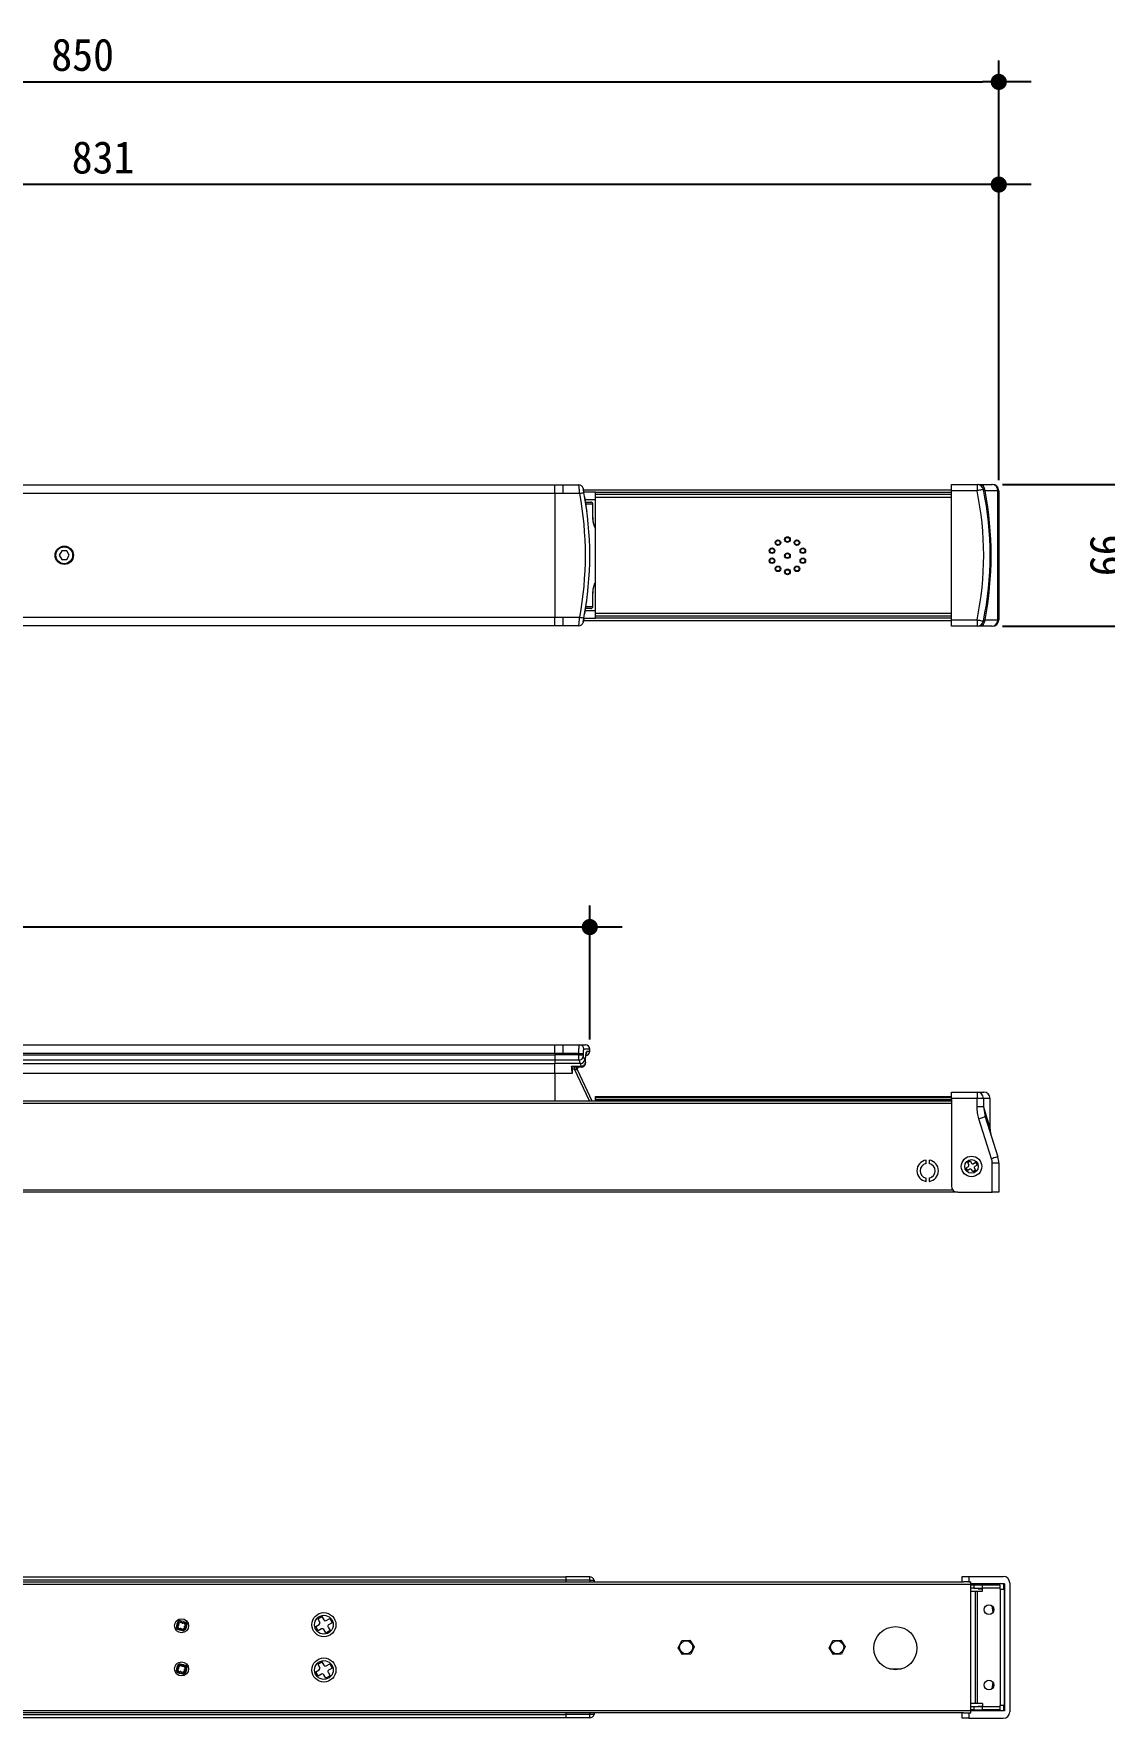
# Model space of a CAD drawing. Header units: millimetres. Extents: x 93288 to 97088, y 35747 to 38508.
# Drawn here: x 95810 to 96306, y 36509 to 37290 of the extents above; entities that cross this region are included whole.
import ezdxf

# ---------------------------------------------------------------- set-up
doc = ezdxf.new("R2010")
doc.units = ezdxf.units.MM
doc.layers.add('A-DIMS', color=7, linetype='Continuous')
doc.layers.add('A-ELEV-LIN3', color=8, linetype='Continuous', lineweight=18)
doc.styles.add('HY울릉도L', font='')
doc.styles.add('돋움체', font='')
doc.styles.get('HY울릉도L').set_extended_font_data('HYwulM')
doc.styles.get('돋움체').set_extended_font_data('DotumChe')
doc.dimstyles.new('CDIM', dxfattribs={"dimtxt": 3, "dimasz": 1.5, "dimexe": 2, "dimexo": 1, "dimgap": 1, "dimtad": 1, "dimdec": 0, "dimrnd": 0.5, "dimzin": 0, "dimdsep": 32, "dimlunit": 6, "dimtxsty": 'HY울릉도L', "dimblk1": '_CIDOT', "dimblk2": '_CIDOT', "dimsah": 1, "dimcen": 5.5, "dimclrd": 2, "dimclre": 2, "dimclrt": 7, "dimadec": 0, "dimazin": 0, "dimtfac": 1, "dimtdec": 0, "dimtix": 1, "dimtmove": 2, "dimatfit": 1, "dimldrblk": '_CIDOT', "dimfxl": 1, "dimtolj": 1, "dimtzin": 0, "dimlwd": -1, "dimarcsym": 0})

# ---------------------------------------------------------------- blocks, each defined once
blk = doc.blocks.new('_CIDOT')
at = {"color": 0, "linetype": 'ByBlock'}
blk.add_line((2, 0), (-1, 0), dxfattribs=at)
at = {"color": 0, "linetype": 'ByBlock', "const_width": 0.5}
blk.add_lwpolyline([(-0.25, 0, 1), (0.25, 0, 1)], format="xyb", close=True, dxfattribs=at)
blk = doc.blocks.new('*D61')
at = {"layer": 'A-DIMS', "lineweight": -2, "transparency": 16777216}
for p, q in [((95426.35, 37080.97), (95426.35, 37230.17)), ((96256.99, 37083.17), (96256.99, 37230.17))]:
    blk.add_line(p, q, dxfattribs=at)
at = {"layer": 'A-DIMS', "transparency": 16777216}
blk.add_line((96249.49, 37220.17), (95433.85, 37220.17), dxfattribs=at)
at = {"layer": 'A-DIMS', "transparency": 16777216, "xscale": 7.5, "yscale": 7.5, "zscale": 7.5, "rotation": 180}
blk.add_blockref('_CIDOT', (95426.35, 37220.17), dxfattribs=at)
at = {"layer": 'A-DIMS', "transparency": 16777216, "xscale": 7.5, "yscale": 7.5, "zscale": 7.5}
blk.add_blockref('_CIDOT', (96256.99, 37220.17), dxfattribs=at)
at = {"layer": 'A-DIMS', "color": 3, "transparency": 16777216, "insert": (95841.67, 37232.68), "char_height": 15, "attachment_point": 5, "style": '돋움체'}
blk.add_mtext('\\A1;831', dxfattribs=at)
blk = doc.blocks.new('*D66')
at = {"layer": 'A-DIMS', "lineweight": -2, "transparency": 16777216}
for p, q in [((96258.66, 37081.17), (96329.21, 37081.17)), ((96258.66, 37015.37), (96329.21, 37015.37))]:
    blk.add_line(p, q, dxfattribs=at)
at = {"layer": 'A-DIMS', "transparency": 16777216}
blk.add_line((96319.21, 37073.67), (96319.21, 37022.87), dxfattribs=at)
at = {"layer": 'A-DIMS', "transparency": 16777216, "xscale": 7.5, "yscale": 7.5, "zscale": 7.5}
for p, rotation in [((96319.21, 37081.17), 90), ((96319.21, 37015.37), 270)]:
    blk.add_blockref('_CIDOT', p, dxfattribs=dict(at, rotation=rotation))
at = {"layer": 'A-DIMS', "color": 3, "transparency": 16777216, "insert": (96306.7, 37048.27), "char_height": 15, "attachment_point": 5, "rotation": 90, "style": '돋움체'}
blk.add_mtext('\\A1;66', dxfattribs=at)
blk = doc.blocks.new('*D68')
at = {"layer": 'A-DIMS', "lineweight": -2, "transparency": 16777216}
for p, q in [((95513.06, 36823.55), (95513.06, 36885.89)), ((96067.34, 36823.8), (96067.34, 36885.89))]:
    blk.add_line(p, q, dxfattribs=at)
at = {"layer": 'A-DIMS', "transparency": 16777216}
blk.add_line((96059.84, 36875.89), (95520.56, 36875.89), dxfattribs=at)
at = {"layer": 'A-DIMS', "transparency": 16777216, "xscale": 7.5, "yscale": 7.5, "zscale": 7.5, "rotation": 180}
blk.add_blockref('_CIDOT', (95513.06, 36875.89), dxfattribs=at)
at = {"layer": 'A-DIMS', "transparency": 16777216, "xscale": 7.5, "yscale": 7.5, "zscale": 7.5}
blk.add_blockref('_CIDOT', (96067.34, 36875.89), dxfattribs=at)
at = {"layer": 'A-DIMS', "color": 3, "transparency": 16777216, "insert": (95790.2, 36888.4), "char_height": 15, "attachment_point": 5, "style": '돋움체'}
blk.add_mtext('\\A1;555', dxfattribs=at)
blk = doc.blocks.new('*D69')
at = {"layer": 'A-DIMS', "lineweight": -2, "transparency": 16777216}
for p, q in [((95407.42, 37064.87), (95407.42, 37277.77)), ((96256.99, 37083.17), (96256.99, 37277.77))]:
    blk.add_line(p, q, dxfattribs=at)
at = {"layer": 'A-DIMS', "transparency": 16777216}
blk.add_line((95414.92, 37267.77), (96249.49, 37267.77), dxfattribs=at)
at = {"layer": 'A-DIMS', "transparency": 16777216, "xscale": 7.5, "yscale": 7.5, "zscale": 7.5, "rotation": 180}
blk.add_blockref('_CIDOT', (95407.42, 37267.77), dxfattribs=at)
at = {"layer": 'A-DIMS', "transparency": 16777216, "xscale": 7.5, "yscale": 7.5, "zscale": 7.5}
blk.add_blockref('_CIDOT', (96256.99, 37267.77), dxfattribs=at)
at = {"layer": 'A-DIMS', "color": 3, "transparency": 16777216, "insert": (95832.2, 37280.28), "char_height": 15, "attachment_point": 5, "style": '돋움체'}
blk.add_mtext('\\A1;850', dxfattribs=at)

msp = doc.modelspace()

# ---------------------------------------------------------------- linework, layer by layer
at = {"color": 7, "linetype": 'Continuous', "lineweight": 15}
for p, q in [((95531.16, 37080.97), (96051.18, 37080.97)), ((96051.18, 37080.97), (96054.88, 37080.97)), ((96051.18, 37076.97), (96051.18, 37080.97)), ((96054.88, 37080.97), (96054.88, 37076.97)), ((96054.88, 37080.97), (96062.28, 37080.97)), ((96234.99, 37081.17), (96246.91, 37081.17)), ((96234.99, 37078.17), (96234.99, 37081.17)), ((96246.91, 37081.17), (96246.91, 37078.17)), ((96247.78, 37081.17), (96253.66, 37081.17)), ((96253.66, 37081.17), (96253.99, 37081.17)), ((96051.18, 37076.97), (95531.16, 37076.97)), ((96051.18, 37076.97), (96051.18, 37019.57)), ((96054.88, 37076.97), (96051.18, 37076.97)), ((96062.67, 37076.97), (96054.88, 37076.97)), ((96064.38, 37078.67), (96234.99, 37078.67)), ((96069.98, 37073.97), (96065.23, 37073.97)), ((96065.39, 37072.97), (96067.8, 37072.97)), ((96069.98, 37077.47), (96234.99, 37077.47)), ((96069.98, 37076.55), (96069.98, 37077.47)), ((96069.98, 37075.14), (96069.98, 37076.55)), ((96069.98, 37021.39), (96069.98, 37075.14)), ((96234.99, 37018.37), (96234.99, 37078.17)), ((96246.91, 37078.17), (96234.99, 37078.17)), ((96250.64, 37078.17), (96249.85, 37078.78)), ((96256.52, 37078.17), (96250.64, 37078.17)), ((96256.52, 37018.37), (96256.52, 37078.17)), ((96256.99, 37078.17), (96256.52, 37078.17)), ((96256.99, 37078.17), (96256.99, 37018.37)), ((96068.71, 37065.77), (96068.71, 37071.97)), ((96068.8, 37065.77), (96068.8, 37071.97)), ((96068.71, 37024.57), (96068.71, 37030.77)), ((96068.8, 37024.57), (96068.8, 37030.77)), ((95531.16, 37019.57), (96051.18, 37019.57)), ((96051.18, 37019.57), (96054.88, 37019.57)), ((96051.18, 37015.57), (96051.18, 37019.57)), ((96054.88, 37019.57), (96062.67, 37019.57)), ((96054.88, 37019.57), (96054.88, 37015.57)), ((96234.99, 37017.87), (96064.38, 37017.87)), ((96064.99, 37021.13), (96065.33, 37023.15)), ((96069.98, 37022.57), (96065.23, 37022.57)), ((96067.8, 37023.57), (96065.39, 37023.57)), ((96069.98, 37019.98), (96069.98, 37021.39)), ((96069.98, 37019.07), (96069.98, 37019.98)), ((96234.99, 37019.07), (96069.98, 37019.07)), ((96234.99, 37018.37), (96246.91, 37018.37)), ((96234.99, 37015.37), (96234.99, 37018.37)), ((96246.91, 37018.37), (96246.91, 37015.37)), ((96249.85, 37017.76), (96250.64, 37018.37)), ((96250.64, 37018.37), (96256.52, 37018.37)), ((96256.52, 37018.37), (96256.99, 37018.37)), ((96051.18, 37015.57), (95531.16, 37015.57)), ((96054.88, 37015.57), (96051.18, 37015.57)), ((96062.28, 37015.57), (96054.88, 37015.57)), ((96246.91, 37015.37), (96234.99, 37015.37)), ((96253.66, 37015.37), (96247.78, 37015.37)), ((96253.99, 37015.37), (96253.66, 37015.37)), ((95531.16, 36821.3), (96051.18, 36821.3)), ((96051.18, 36817.3), (95531.16, 36817.3)), ((95531.16, 36816.57), (96051.18, 36816.57)), ((96051.18, 36817.3), (96051.18, 36821.3)), ((96051.18, 36821.3), (96054.88, 36821.3)), ((96051.18, 36817.3), (96051.18, 36816.6)), ((96054.88, 36817.3), (96051.18, 36817.3)), ((96051.18, 36817.3), (96051.18, 36816.57)), ((96062.28, 36816.6), (96051.18, 36816.6)), ((96051.18, 36816.57), (96051.18, 36814.1)), ((96054.88, 36821.3), (96054.88, 36817.3)), ((96054.88, 36821.3), (96062.67, 36821.3)), ((96062.28, 36817.3), (96054.88, 36817.3)), ((96062.28, 36817.3), (96064.24, 36817.3)), ((96062.28, 36816.6), (96062.28, 36817.3)), ((96062.28, 36816.6), (96064.24, 36816.6)), ((96062.67, 36821.3), (96065.34, 36821.3)), ((96064.24, 36817.3), (96064.24, 36816.6)), ((96064.99, 36814.37), (96065.33, 36813)), ((96067.34, 36818.3), (96067.34, 36819.3)), ((96051.18, 36814.1), (95531.16, 36814.1)), ((95531.16, 36812.61), (96051.18, 36812.61)), ((96051.18, 36808.03), (95531.16, 36808.03)), ((96062.36, 36814.15), (96051.18, 36814.15)), ((96051.18, 36814.1), (96051.18, 36813.3)), ((96051.18, 36813.3), (96051.18, 36812.55)), ((96063.02, 36812.55), (96051.18, 36812.55)), ((96051.18, 36808), (96051.18, 36812.55)), ((96059.13, 36808), (96051.18, 36808)), ((96051.18, 36808), (96051.18, 36795.3)), ((96058.91, 36811.34), (96063.28, 36811.34)), ((96059, 36811.03), (96060.31, 36811.03)), ((96059.13, 36810.06), (96059.13, 36808)), ((96060.31, 36810.06), (96059.13, 36810.06)), ((96060.31, 36811.03), (96060.31, 36810.06)), ((96061.64, 36809.58), (96068.3, 36795.3)), ((96063.28, 36811), (96061.77, 36811)), ((96063.28, 36811.34), (96063.4, 36811.34)), ((96063.28, 36811), (96063.28, 36811.34)), ((96063.28, 36811), (96063.52, 36811.02)), ((96063.52, 36811), (96063.28, 36811)), ((96065.33, 36813), (96065.34, 36813)), ((96065.34, 36813), (96065.34, 36813.3)), ((96065.34, 36813.3), (96065.37, 36813.3)), ((96065.37, 36812.85), (96065.37, 36813.3)), ((96234.99, 36796.4), (96234.99, 36799.4)), ((96234.99, 36799.4), (96246.91, 36799.4)), ((96246.91, 36799.4), (96246.91, 36796.4)), ((96246.91, 36799.4), (96249.99, 36799.4)), ((95528.96, 36795.3), (96234.99, 36795.3)), ((96069.98, 36797.3), (96234.99, 36797.3)), ((96069.98, 36796.72), (96069.98, 36797.3)), ((96069.98, 36795.8), (96069.98, 36796.72)), ((96069.98, 36795.3), (96069.98, 36795.8)), ((96234.99, 36795.8), (96069.98, 36795.8)), ((96069.98, 36795.3), (96234.99, 36795.3)), ((96246.91, 36796.4), (96234.99, 36796.4)), ((96234.99, 36796.4), (96234.99, 36755.9)), ((96246.91, 36792.59), (96246.91, 36796.4)), ((96249.85, 36796.4), (96246.91, 36796.4)), ((96249.85, 36792.59), (96246.91, 36792.59)), ((96249.85, 36796.4), (96249.85, 36792.59)), ((96249.85, 36792.59), (96250.64, 36787.91)), ((96252.99, 36782.05), (96252.99, 36796.4)), ((96253.66, 36768.47), (96247.78, 36787)), ((96250.64, 36787.91), (96256.52, 36769.38)), ((96253.99, 36752.9), (96253.99, 36766.35)), ((96256.99, 36766.35), (96253.99, 36766.35)), ((96256.99, 36766.35), (96256.99, 36752.9)), ((96237.99, 36752.9), (95531.81, 36752.9)), ((96237.99, 36752.9), (96253.99, 36752.9)), ((96256.99, 36752.9), (96253.99, 36752.9)), ((95504.05, 36572.31), (96240.67, 36572.31)), ((95536.24, 36574.61), (96056.25, 36574.61)), ((96067.36, 36574.61), (96056.25, 36574.61)), ((96056.25, 36574.61), (96056.25, 36572.99)), ((96067.44, 36573.03), (96056.25, 36573.03)), ((96056.25, 36572.99), (96056.25, 36572.31)), ((96240.07, 36572.31), (96240.07, 36574.81)), ((96240.07, 36574.81), (96243.07, 36574.81)), ((96243.07, 36572.31), (96240.67, 36572.31)), ((96243.07, 36574.81), (96243.07, 36572.31)), ((96243.07, 36574.81), (96259.07, 36574.81)), ((96243.07, 36572.31), (96244.07, 36572.31)), ((96244.07, 36571.31), (96244.07, 36572.31)), ((96244.07, 36571.11), (95504.05, 36571.11)), ((96259.57, 36571.31), (96244.07, 36571.31)), ((96244.07, 36571.31), (96244.07, 36571.11)), ((96244.07, 36512.7), (96244.07, 36571.11)), ((96244.07, 36570.91), (96245.43, 36570.91)), ((96245.43, 36569.31), (96244.07, 36569.31)), ((96244.07, 36567.91), (96246.24, 36567.91)), ((96245.43, 36570.91), (96245.43, 36569.31)), ((96245.43, 36570.91), (96249.43, 36570.91)), ((96245.43, 36569.31), (96249.43, 36569.31)), ((96246.24, 36515.9), (96246.24, 36567.91)), ((96246.24, 36567.91), (96246.93, 36567.91)), ((96246.93, 36567.91), (96246.93, 36515.9)), ((96246.93, 36567.91), (96249.43, 36567.91)), ((96247.43, 36571.31), (96247.43, 36570.91)), ((96247.43, 36569.31), (96247.43, 36569.11)), ((96247.43, 36569.11), (96248.43, 36569.11)), ((96248.43, 36569.11), (96249.43, 36569.11)), ((96249.43, 36570.91), (96257.43, 36570.91)), ((96249.43, 36569.31), (96249.43, 36570.91)), ((96249.43, 36567.91), (96249.43, 36569.31)), ((96257.43, 36569.31), (96249.43, 36569.31)), ((96255.3, 36570.91), (96255.3, 36571.31)), ((96257.43, 36570.91), (96257.43, 36569.31)), ((96257.43, 36569.31), (96257.43, 36568.91)), ((96257.43, 36568.91), (96257.83, 36568.91)), ((96257.83, 36514.9), (96257.83, 36568.91)), ((96257.83, 36568.91), (96259.43, 36568.91)), ((96259.43, 36568.91), (96259.43, 36514.9)), ((96259.57, 36571.31), (96259.57, 36512.5)), ((96262.07, 36571.81), (96262.07, 36512)), ((96259.57, 36559.41), (96259.43, 36559.4)), ((96259.43, 36554.41), (96259.57, 36554.41)), ((96259.57, 36529.4), (96259.43, 36529.4)), ((96259.43, 36524.41), (96259.57, 36524.4)), ((95504.05, 36512.7), (96244.07, 36512.7)), ((96240.67, 36511.5), (95504.05, 36511.5)), ((96056.25, 36511.5), (96056.25, 36510.82)), ((96056.25, 36510.82), (96056.25, 36509.2)), ((96067.44, 36510.78), (96056.25, 36510.78)), ((96240.07, 36509), (96240.07, 36511.5)), ((96240.67, 36511.5), (96243.07, 36511.5)), ((96243.07, 36511.5), (96243.07, 36509)), ((96243.07, 36511.5), (96244.07, 36511.5)), ((96246.24, 36515.9), (96244.07, 36515.9)), ((96244.07, 36514.5), (96245.43, 36514.5)), ((96245.43, 36512.9), (96244.07, 36512.9)), ((96244.07, 36512.7), (96244.07, 36512.5)), ((96244.07, 36511.5), (96244.07, 36512.5)), ((96259.57, 36512.5), (96244.07, 36512.5)), ((96245.43, 36514.5), (96245.43, 36512.9)), ((96245.43, 36514.5), (96249.43, 36514.5)), ((96245.43, 36512.9), (96249.43, 36512.9)), ((96246.93, 36515.9), (96246.24, 36515.9)), ((96249.43, 36515.9), (96246.93, 36515.9)), ((96247.43, 36514.7), (96247.43, 36514.5)), ((96247.43, 36514.7), (96248.43, 36514.7)), ((96247.43, 36512.9), (96247.43, 36512.5)), ((96248.43, 36514.7), (96249.43, 36514.7)), ((96249.43, 36515.9), (96249.43, 36514.5)), ((96249.43, 36514.5), (96257.43, 36514.5)), ((96249.43, 36512.9), (96249.43, 36514.5)), ((96257.43, 36512.9), (96249.43, 36512.9)), ((96255.3, 36512.9), (96255.3, 36512.5)), ((96257.43, 36514.9), (96257.43, 36514.5)), ((96257.43, 36514.9), (96257.83, 36514.9)), ((96257.43, 36514.5), (96257.43, 36512.9)), ((96259.43, 36514.9), (96257.83, 36514.9)), ((96056.25, 36509.2), (95536.24, 36509.2)), ((96067.36, 36509.2), (96056.25, 36509.2)), ((96243.07, 36509), (96240.07, 36509)), ((96243.07, 36509), (96259.07, 36509))]:
    msp.add_line(p, q, dxfattribs=at)
at = {"color": 8, "linetype": 'Continuous', "lineweight": 15}
for p, q in [((96069.98, 37077.47), (96064.61, 37077.47)), ((96069.98, 37076.55), (96234.99, 37076.55)), ((96234.99, 37075.14), (96069.98, 37075.14)), ((96068.71, 37071.97), (96065.55, 37071.97)), ((96068.8, 37071.97), (96068.71, 37071.97)), ((96068.8, 37065.77), (96068.71, 37065.77)), ((96068.8, 37030.77), (96068.71, 37030.77)), ((96064.61, 37019.07), (96069.98, 37019.07)), ((96065.55, 37024.57), (96068.71, 37024.57)), ((96068.71, 37024.57), (96068.8, 37024.57)), ((96069.98, 37021.39), (96234.99, 37021.39)), ((96234.99, 37019.98), (96069.98, 37019.98)), ((96067.34, 36819.3), (96064.64, 36819.3)), ((96066.07, 36818.3), (96067.34, 36818.3)), ((96067.2, 36795.3), (96060.31, 36810.06)), ((96234.99, 36794.1), (95529.88, 36794.1)), ((96234.99, 36796.72), (96069.98, 36796.72)), ((96252.99, 36796.4), (96249.85, 36796.4)), ((95531.81, 36754.1), (96235.59, 36754.1)), ((96056.25, 36572.99), (95536.65, 36572.99)), ((96248.43, 36570.91), (96248.43, 36571.31)), ((96248.43, 36569.11), (96248.43, 36569.31)), ((96259.21, 36571.31), (96259.21, 36568.91)), ((95536.65, 36510.82), (96056.25, 36510.82)), ((96248.43, 36514.7), (96248.43, 36514.5)), ((96248.43, 36512.9), (96248.43, 36512.5)), ((96259.21, 36514.9), (96259.21, 36512.5))]:
    msp.add_line(p, q, dxfattribs=at)
at = {"color": 7, "linetype": 'Continuous', "lineweight": 15, "flags": 128}
for points in [[(96062.67, 37076.97), (96063.05, 37077.04), (96063.42, 37077.11), (96063.76, 37077.17), (96064.06, 37077.23), (96064.31, 37077.27), (96064.49, 37077.31), (96064.6, 37077.33), (96064.64, 37077.34)], [(96249.85, 37078.78), (96249.8, 37078.77), (96249.63, 37078.73), (96249.36, 37078.67), (96248.99, 37078.6), (96248.55, 37078.51), (96248.04, 37078.4), (96247.49, 37078.29), (96246.91, 37078.17)], [(96062.67, 37019.57), (96063.05, 37019.49), (96063.42, 37019.42), (96063.76, 37019.36), (96064.06, 37019.3), (96064.31, 37019.26), (96064.49, 37019.22), (96064.6, 37019.2), (96064.64, 37019.2)], [(96246.91, 37018.37), (96247.49, 37018.25), (96248.04, 37018.13), (96248.55, 37018.03), (96248.99, 37017.93), (96249.36, 37017.86), (96249.63, 37017.8), (96249.8, 37017.77), (96249.85, 37017.76)], [(96061.77, 36811), (96061.63, 36810.98), (96061.49, 36810.9), (96061.38, 36810.77), (96061.28, 36810.61), (96061.21, 36810.41), (96061.17, 36810.19), (96061.16, 36809.96), (96061.18, 36809.73)], [(96061.64, 36809.58), (96061.61, 36809.59), (96061.52, 36809.62), (96061.37, 36809.67), (96061.18, 36809.73)], [(96250.64, 36787.91), (96250.58, 36787.89), (96250.42, 36787.84), (96250.16, 36787.75), (96249.8, 36787.64), (96249.37, 36787.5), (96248.87, 36787.34), (96248.34, 36787.17), (96247.78, 36787)], [(96256.52, 36769.38), (96256.46, 36769.36), (96256.3, 36769.31), (96256.04, 36769.23), (96255.68, 36769.11), (96255.25, 36768.98), (96254.75, 36768.82), (96254.22, 36768.65), (96253.66, 36768.47)], [(96067.44, 36573.03), (96067.81, 36573.07), (96068.16, 36573.09), (96068.48, 36573.07), (96068.78, 36573.03), (96069.02, 36572.95), (96069.21, 36572.85), (96069.34, 36572.73), (96069.4, 36572.59)], [(96069.4, 36511.22), (96069.34, 36511.08), (96069.21, 36510.96), (96069.02, 36510.86), (96068.78, 36510.78), (96068.48, 36510.74), (96068.16, 36510.72), (96067.81, 36510.74), (96067.44, 36510.78)]]:
    msp.add_lwpolyline(points, dxfattribs=at)
at = {"color": 8, "linetype": 'Continuous', "lineweight": 15, "flags": 128}
msp.add_lwpolyline([(96249.85, 36792.59), (96250.63, 36789.97), (96251.3, 36787.73), (96251.86, 36785.85), (96252.3, 36784.35), (96252.64, 36783.23), (96252.86, 36782.48), (96252.97, 36782.1), (96252.99, 36782.05)], dxfattribs=at)
at = {"color": 7, "linetype": 'Continuous', "lineweight": 15}
for centre, radius, start, end in [((96062.28, 37078.97), 2, 11.38658, 90), ((96246.91, 37078.17), 3, 11.73593, 90), ((96247.71, 37078.24), 2.93, 358.65682, 88.59305), ((96253.59, 37078.24), 2.93, 358.65866, 88.5924), ((96253.99, 37078.17), 3, 0, 90), ((95909.84, 37048.27), 155.5, 349.36417, 10.63583), ((95909.84, 37048.27), 157.5, 10.68427, 11.2327), ((95909.84, 37048.27), 157.5, 349.36417, 10.63583), ((96067.8, 37071.97), 1, 0, 90), ((96067.75, 37072.01), 0.957, 357.32858, 87.04273), ((96102.98, 37048.27), 147, 348.26407, 11.73593), ((96102.98, 37048.27), 150, 348.26407, 11.73593), ((96093.45, 37048.27), 160, 349.22953, 10.77047), ((95909.84, 37048.27), 157.5, 348.7673, 349.31573), ((96067.8, 37024.57), 1, 270, 0), ((96067.75, 37024.52), 0.957, 272.95727, 2.67142), ((96246.91, 37018.37), 3, 270, 348.26407), ((96247.71, 37018.3), 2.93, 271.40695, 1.34318), ((96253.59, 37018.3), 2.93, 271.4076, 1.34134), ((96253.99, 37018.37), 3, 270, 0), ((96062.28, 37017.57), 2, 270, 348.61342), ((96062.25, 36816.24), 2.1, 273.17249, 352.52622), ((96062.65, 36819.32), 1.98, 359.50749, 89.49982), ((96062.93, 36814.63), 2.08, 272.47338, 352.98112), ((96065.34, 36819.3), 2, 0, 90), ((96065.34, 36818.3), 2, 270, 0), ((96062.55, 36810), 1, 90, 205), ((96064.02, 36811.38), 0.619, 183.63034, 216.07415), ((96246.88, 36796.43), 2.97, 359.4006, 89.38844), ((96249.99, 36796.4), 3, 0, 90), ((96262.99, 36782.05), 10, 179.89698, 197.61258), ((96246.99, 36766.35), 7, 0, 17.61258), ((96246.99, 36766.35), 10, 0, 17.61258), ((96237.99, 36755.9), 3, 180, 270), ((96067.36, 36572.61), 2, 11.38658, 90), ((95914.92, 36541.91), 157.5, 11.12884, 11.2327), ((96259.07, 36571.81), 3, 0, 90), ((96067.36, 36511.2), 2, 270, 348.61342), ((95914.92, 36541.91), 157.5, 348.7673, 348.87116), ((96259.07, 36512), 3, 270, 0)]:
    msp.add_arc(centre, radius, start, end, dxfattribs=at)
at = {"color": 8, "linetype": 'Continuous', "lineweight": 15}
for centre, radius, start, end in [((96064.06, 36818.3), 2.01, 328.14533, 0.02377), ((95914.92, 36542.74), 155.5, 10.96217, 11.2327), ((95914.92, 36541.08), 155.5, 348.7673, 349.03783)]:
    msp.add_arc(centre, radius, start, end, dxfattribs=at)
for centre, start_param, end_param in [((96071.51, 37065.77), 4.712389, 5.70731), ((96071.51, 37030.77), 3.717468, 4.712389)]:
    msp.add_ellipse(centre, major_axis=(0, -6), ratio=0.466308, start_param=start_param, end_param=end_param, dxfattribs=at)
at = {"color": 7, "linetype": 'Continuous', "lineweight": 15}
for centre, major_axis, ratio in [((95909.84, 36802.15), (157.5, 0), 0.45033), ((95909.84, 36800.33), (155.5, 0), 0.456122)]:
    msp.add_ellipse(centre, major_axis=major_axis, ratio=ratio, start_param=0.17318, end_param=0.196048, dxfattribs=at)
for points, knots in [([(96062.67, 37076.97), (96062.64, 37077.29), (96062.57, 37078.05), (96062.46, 37079.18), (96062.36, 37080.17), (96062.29, 37080.84), (96062.29, 37080.92), (96062.28, 37080.97)], [0, 0, 0, 0, 0.152973, 0.367366, 0.578662, 0.788985, 1, 1, 1, 1]), ([(96064.24, 37079.36), (96064.25, 37079.34), (96064.26, 37079.3), (96064.32, 37078.96), (96064.42, 37078.46), (96064.53, 37077.88), (96064.61, 37077.5), (96064.64, 37077.34)], [0, 0, 0, 0, 0.2083642, 0.4172165, 0.628828, 0.8451562, 1, 1, 1, 1]), ([(96065.33, 37073.39), (96065.32, 37073.4), (96065.23, 37073.99), (96065.11, 37074.71), (96064.99, 37075.41)], [0, 0, 0, 0, 0.030068, 1, 1, 1, 1]), ([(96066.07, 37068.22), (96066.02, 37068.61), (96065.9, 37069.57), (96065.7, 37070.99), (96065.51, 37072.26), (96065.37, 37073.12), (96065.35, 37073.23), (96065.34, 37073.28)], [0, 0, 0, 0, 0.149116, 0.365506, 0.578645, 0.789579, 1, 1, 1, 1]), ([(96068.98, 37063.75), (96068.98, 37063.76), (96068.89, 37064.13), (96068.83, 37064.83), (96068.81, 37065.5), (96068.8, 37065.77)], [0, 0, 0, 0, 0.029689, 0.616469, 1, 1, 1, 1]), ([(96069.98, 37061.2), (96069.97, 37061.22), (96069.84, 37061.35), (96069.55, 37061.85), (96069.21, 37062.68), (96069.06, 37063.4), (96068.98, 37063.75)], [0, 0, 0, 0, 0.039795, 0.37057, 0.695207, 1, 1, 1, 1]), ([(96068.86, 37031.81), (96068.89, 37032.07), (96068.94, 37032.73), (96069.17, 37033.69), (96069.5, 37034.58), (96069.8, 37035.13), (96069.95, 37035.29), (96069.98, 37035.32)], [0, 0, 0, 0, 0.161448, 0.414018, 0.67086, 0.931594, 1, 1, 1, 1]), ([(96065.34, 37023.25), (96065.35, 37023.27), (96065.36, 37023.33), (96065.45, 37023.92), (96065.63, 37025.07), (96065.85, 37026.59), (96066, 37027.74), (96066.07, 37028.31)], [0, 0, 0, 0, 0.133232, 0.347017, 0.563612, 0.781525, 1, 1, 1, 1]), ([(96068.8, 37030.77), (96068.8, 37030.98), (96068.8, 37031.33), (96068.85, 37031.67), (96068.86, 37031.81)], [0, 0, 0, 0, 0.594952, 1, 1, 1, 1]), ([(96062.28, 37015.57), (96062.28, 37015.58), (96062.29, 37015.63), (96062.33, 37016.08), (96062.42, 37016.98), (96062.54, 37018.2), (96062.63, 37019.11), (96062.67, 37019.57)], [0, 0, 0, 0, 0.1292, 0.344519, 0.562766, 0.781662, 1, 1, 1, 1]), ([(96064.64, 37019.2), (96064.59, 37018.97), (96064.51, 37018.5), (96064.39, 37017.89), (96064.29, 37017.43), (96064.25, 37017.2), (96064.24, 37017.18), (96064.24, 37017.17)], [0, 0, 0, 0, 0.22094, 0.441349, 0.65925, 0.87249, 1, 1, 1, 1]), ([(96062.28, 36817.3), (96062.28, 36817.57), (96062.29, 36818.29), (96062.33, 36819.41), (96062.42, 36820.46), (96062.54, 36821.17), (96062.63, 36821.26), (96062.67, 36821.3)], [0, 0, 0, 0, 0.1292, 0.344519, 0.562766, 0.781662, 1, 1, 1, 1]), ([(96062.36, 36814.15), (96062.36, 36814.21), (96062.34, 36814.4), (96062.31, 36814.91), (96062.29, 36815.71), (96062.28, 36816.3), (96062.28, 36816.6)], [0, 0, 0, 0, 0.130121, 0.420283, 0.709553, 1, 1, 1, 1]), ([(96064.64, 36819.3), (96064.59, 36819.28), (96064.51, 36819.24), (96064.39, 36818.88), (96064.29, 36818.36), (96064.25, 36817.8), (96064.24, 36817.44), (96064.24, 36817.3)], [0, 0, 0, 0, 0.22094, 0.441349, 0.65925, 0.87249, 1, 1, 1, 1]), ([(96064.24, 36816.6), (96064.24, 36816.53), (96064.25, 36816.37), (96064.27, 36816.16), (96064.3, 36816.03), (96064.32, 36815.98), (96064.33, 36815.97)], [0, 0, 0, 0, 0.287678, 0.57603, 0.86812, 1, 1, 1, 1]), ([(96065.34, 36813.3), (96065.35, 36813.66), (96065.36, 36814.57), (96065.45, 36815.98), (96065.63, 36817.26), (96065.85, 36818.14), (96066, 36818.25), (96066.07, 36818.3)], [0, 0, 0, 0, 0.133232, 0.347017, 0.563612, 0.781525, 1, 1, 1, 1]), ([(96065.37, 36813.37), (96065.37, 36813.42), (96065.36, 36813.85), (96065.4, 36814.67), (96065.47, 36815.72), (96065.57, 36816.55), (96065.66, 36817.06), (96065.73, 36817.29), (96065.72, 36817.27), (96065.72, 36817.27)], [0, 0, 0, 0, 0.023011, 0.232967, 0.441423, 0.647232, 0.821179, 0.957858, 1, 1, 1, 1]), ([(96059.13, 36808), (96059.12, 36808.56), (96059.1, 36809.67), (96059, 36810.76), (96058.92, 36811.26), (96058.91, 36811.34)], [0, 0, 0, 0, 0.456098, 0.912113, 1, 1, 1, 1]), ([(96059, 36811.03), (96058.99, 36811.04), (96058.97, 36811.08), (96058.94, 36811.18), (96058.92, 36811.3), (96058.91, 36811.34)], [0, 0, 0, 0, 0.171929, 0.73932, 1, 1, 1, 1]), ([(96059.13, 36810.06), (96059.13, 36810.17), (96059.12, 36810.39), (96059.09, 36810.69), (96059.05, 36810.92), (96059.02, 36811), (96059, 36811.03)], [0, 0, 0, 0, 0.249081, 0.498117, 0.748629, 1, 1, 1, 1]), ([(96060.31, 36811.03), (96060.57, 36811.03), (96061.07, 36811.02), (96061.54, 36811.01), (96061.77, 36811)], [0, 0, 0, 0, 0.519389, 1, 1, 1, 1]), ([(96061.18, 36809.73), (96061.05, 36809.78), (96060.77, 36809.89), (96060.47, 36810), (96060.31, 36810.06)], [0, 0, 0, 0, 0.492512, 1, 1, 1, 1]), ([(96063.4, 36811.34), (96063.38, 36811.43), (96063.28, 36811.94), (96063.13, 36812.28), (96063.02, 36812.55)], [0, 0, 0, 0, 0.181276, 1, 1, 1, 1]), ([(96063.4, 36811.34), (96063.61, 36811.38), (96064.03, 36811.45), (96064.59, 36811.76), (96065.04, 36812.19), (96065.26, 36812.63), (96065.32, 36812.91), (96065.33, 36813), (96065.33, 36813)], [0, 0, 0, 0, 0.218778, 0.433368, 0.65434, 0.890272, 0.996604, 1, 1, 1, 1]), ([(96063.52, 36811.02), (96063.73, 36811.06), (96064.14, 36811.15), (96064.68, 36811.53), (96065.09, 36812.04), (96065.29, 36812.57), (96065.32, 36812.9), (96065.33, 36813), (96065.33, 36813)], [0, 0, 0, 0, 0.218568, 0.433221, 0.654399, 0.890389, 0.996614, 1, 1, 1, 1]), ([(96063.52, 36811), (96063.7, 36811.02), (96064.04, 36811.04), (96064.53, 36811.27), (96065.02, 36811.68), (96065.27, 36812.21), (96065.34, 36812.62), (96065.35, 36812.8), (96065.35, 36812.89), (96065.35, 36812.94), (96065.34, 36812.97), (96065.34, 36812.99), (96065.34, 36812.99), (96065.34, 36813), (96065.34, 36813), (96065.34, 36813)], [0, 0, 0, 0, 0.159425, 0.311356, 0.511514, 0.784248, 0.887063, 0.939353, 0.967214, 0.982241, 0.990376, 0.994784, 0.996978, 0.997275, 1, 1, 1, 1]), ([(96065.37, 36812.85), (96065.37, 36812.87), (96065.37, 36812.9), (96065.36, 36812.95), (96065.35, 36812.97), (96065.35, 36812.99), (96065.35, 36812.99), (96065.34, 36813), (96065.34, 36813), (96065.34, 36813), (96065.34, 36813)], [0, 0, 0, 0, 0.429016, 0.690951, 0.832411, 0.909055, 0.950648, 0.971795, 0.974554, 1, 1, 1, 1]), ([(96247.78, 36787), (96247.53, 36787.9), (96247.03, 36789.73), (96246.95, 36791.63), (96246.91, 36792.59)], [0, 0, 0, 0, 0.494071, 1, 1, 1, 1]), ([(96067.44, 36573.03), (96067.44, 36573.15), (96067.42, 36573.53), (96067.39, 36574.07), (96067.36, 36574.52), (96067.36, 36574.58), (96067.36, 36574.61)], [0, 0, 0, 0, 0.130121, 0.420283, 0.709553, 1, 1, 1, 1]), ([(96069.32, 36573), (96069.32, 36572.99), (96069.32, 36572.98), (96069.35, 36572.86), (96069.38, 36572.72), (96069.4, 36572.62), (96069.4, 36572.59)], [0, 0, 0, 0, 0.287678, 0.57603, 0.86812, 1, 1, 1, 1]), ([(96067.36, 36509.2), (96067.36, 36509.21), (96067.36, 36509.22), (96067.37, 36509.45), (96067.4, 36509.99), (96067.43, 36510.52), (96067.44, 36510.78)], [0, 0, 0, 0, 0.111025, 0.406157, 0.704046, 1, 1, 1, 1]), ([(96069.4, 36511.22), (96069.39, 36511.15), (96069.36, 36511.02), (96069.33, 36510.87), (96069.32, 36510.81), (96069.32, 36510.81), (96069.32, 36510.81)], [0, 0, 0, 0, 0.299182, 0.597269, 0.890123, 1, 1, 1, 1])]:
    msp.add_open_spline(points, degree=3, knots=knots, dxfattribs=at)
at = {"layer": 'A-ELEV-LIN3', "linetype": 'Continuous', "lineweight": 15}
for p, q in [((95822.51, 37050.27), (95821.36, 37048.27)), ((95824.82, 37050.27), (95822.51, 37050.27)), ((95825.98, 37048.27), (95824.82, 37050.27)), ((95821.36, 37048.27), (95822.51, 37046.27)), ((95822.51, 37046.27), (95824.82, 37046.27)), ((95824.82, 37046.27), (95825.98, 37048.27)), ((96223.24, 36766.32), (96223.24, 36767.85)), ((96224.74, 36767.85), (96224.74, 36766.32)), ((96241.81, 36764.3), (96242.89, 36764.93)), ((96242.56, 36763), (96241.81, 36764.3)), ((96242.45, 36766.69), (96243.75, 36767.44)), ((96242.45, 36766.69), (96243.08, 36765.61)), ((96243.64, 36763.63), (96242.56, 36763)), ((96243.75, 36767.44), (96244.38, 36766.36)), ((96244.95, 36762.36), (96244.33, 36763.45)), ((96246.25, 36763.11), (96244.95, 36762.36)), ((96245.06, 36766.18), (96246.14, 36766.8)), ((96245.63, 36764.2), (96246.25, 36763.11)), ((96246.89, 36765.5), (96245.81, 36764.88)), ((96246.14, 36766.8), (96246.89, 36765.5)), ((96223.24, 36757.96), (96223.24, 36759.48)), ((96224.74, 36759.48), (96224.74, 36757.96)), ((96253.79, 36561.19), (96254.18, 36557.99)), ((96108.32, 36541.68), (96110, 36545.04)), ((96110.38, 36538.55), (96108.32, 36541.68)), ((96110, 36545.04), (96113.74, 36545.26)), ((96113.74, 36545.26), (96115.81, 36542.13)), ((96115.81, 36542.13), (96114.13, 36538.77)), ((96178.32, 36541.68), (96180, 36545.04)), ((96180.38, 36538.55), (96178.32, 36541.68)), ((96180, 36545.04), (96183.74, 36545.26)), ((96183.74, 36545.26), (96185.81, 36542.13)), ((96185.81, 36542.13), (96184.13, 36538.77)), ((96114.13, 36538.77), (96110.38, 36538.55)), ((96184.13, 36538.77), (96180.38, 36538.55)), ((96206.26, 36531.9), (96211.86, 36531.9)), ((96254.18, 36525.82), (96253.79, 36522.62))]:
    msp.add_line(p, q, dxfattribs=at)
at = {"layer": 'A-ELEV-LIN3', "ltscale": 3}
for p, q in [((95875.52, 36551.3), (95876.6, 36551.93)), ((95876.27, 36550.01), (95875.52, 36551.3)), ((95876.16, 36553.7), (95877.46, 36554.45)), ((95876.16, 36553.7), (95876.78, 36552.61)), ((95877.35, 36550.63), (95876.27, 36550.01)), ((95877.46, 36554.45), (95878.08, 36553.36)), ((95878.66, 36549.37), (95878.03, 36550.45)), ((95879.96, 36550.12), (95878.66, 36549.37)), ((95878.76, 36553.18), (95879.85, 36553.8)), ((95879.33, 36551.2), (95879.96, 36550.12)), ((95880.6, 36552.51), (95879.51, 36551.88)), ((95879.85, 36553.8), (95880.6, 36552.51)), ((95940.25, 36551.5), (95941.87, 36552.44)), ((95941.37, 36549.56), (95940.25, 36551.5)), ((95941.21, 36555.09), (95943.16, 36556.22)), ((95941.21, 36555.09), (95942.15, 36553.47)), ((95943, 36550.49), (95941.37, 36549.56)), ((95943.16, 36556.22), (95944.09, 36554.59)), ((95944.96, 36548.6), (95944.02, 36550.22)), ((95946.91, 36549.72), (95944.96, 36548.6)), ((95945.12, 36554.32), (95946.74, 36555.25)), ((95945.97, 36551.34), (95946.91, 36549.72)), ((95947.87, 36553.31), (95946.24, 36552.37)), ((95946.74, 36555.25), (95947.87, 36553.31)), ((95876.16, 36533.69), (95877.46, 36534.44)), ((95876.16, 36533.69), (95876.78, 36532.61)), ((95877.46, 36534.44), (95878.08, 36533.36)), ((95878.76, 36533.18), (95879.85, 36533.8)), ((95879.85, 36533.8), (95880.6, 36532.51)), ((95941.21, 36534.09), (95943.16, 36535.21)), ((95941.21, 36534.09), (95942.15, 36532.47)), ((95943.16, 36535.21), (95944.09, 36533.59)), ((95945.12, 36533.32), (95946.74, 36534.25)), ((95946.74, 36534.25), (95947.87, 36532.31)), ((95875.52, 36531.3), (95876.6, 36531.93)), ((95876.27, 36530.01), (95875.52, 36531.3)), ((95877.35, 36530.63), (95876.27, 36530.01)), ((95878.66, 36529.36), (95878.03, 36530.45)), ((95879.96, 36530.11), (95878.66, 36529.36)), ((95879.33, 36531.2), (95879.96, 36530.11)), ((95880.6, 36532.51), (95879.51, 36531.88)), ((95940.25, 36530.5), (95941.87, 36531.44)), ((95941.37, 36528.56), (95940.25, 36530.5)), ((95943, 36529.49), (95941.37, 36528.56)), ((95944.96, 36527.59), (95944.02, 36529.22)), ((95946.91, 36528.72), (95944.96, 36527.59)), ((95945.97, 36530.34), (95946.91, 36528.72)), ((95947.87, 36532.31), (95946.24, 36531.37))]:
    msp.add_line(p, q, dxfattribs=at)
at = {"layer": 'A-ELEV-LIN3', "linetype": 'Continuous', "lineweight": 15}
for centre, radius in [((96158.99, 37055.57), 1.3), ((96158.99, 37055.57), 1), ((95823.67, 37048.27), 4.25), ((95823.67, 37048.27), 4), ((95823.67, 37048.27), 3.9), ((96151.85, 37050.38), 1.3), ((96151.85, 37050.38), 1), ((96154.58, 37054.13), 1.3), ((96154.58, 37054.13), 1), ((96158.99, 37048.07), 1.3), ((96158.99, 37048.07), 1), ((96163.39, 37054.13), 1.3), ((96163.39, 37054.13), 1), ((96166.12, 37050.38), 1.3), ((96166.12, 37050.38), 1), ((96151.85, 37045.75), 1.3), ((96151.85, 37045.75), 1), ((96154.58, 37042), 1.3), ((96154.58, 37042), 1), ((96158.99, 37040.57), 1.3), ((96158.99, 37040.57), 1), ((96163.39, 37042), 1.3), ((96163.39, 37042), 1), ((96166.12, 37045.75), 1.3), ((96166.12, 37045.75), 1), ((96244.35, 36764.9), 4.75), ((96244.35, 36764.9), 3.14), ((95944.06, 36552.41), 5.58), ((95944.06, 36552.41), 4.35), ((96252.43, 36559.41), 2.25), ((95878.06, 36551.91), 3.25), ((95878.06, 36551.91), 2.25), ((95878.06, 36551.91), 1.7), ((96209.06, 36541.51), 10), ((96112.06, 36541.91), 3.05), ((96182.06, 36541.91), 3.05), ((95878.06, 36531.9), 3.25), ((95878.06, 36531.9), 2.25), ((95878.06, 36531.9), 1.7), ((95944.06, 36531.4), 5.58), ((95944.06, 36531.4), 4.35), ((96252.43, 36524.4), 2.25)]:
    msp.add_circle(centre, radius, dxfattribs=at)
for centre, radius, start, end in [((96223.99, 36762.9), 5, 98.62693, 261.37307), ((96223.99, 36762.9), 5, 278.62693, 81.37307), ((96223.99, 36762.9), 3.5, 102.37363, 257.62637), ((96223.99, 36762.9), 3.5, 282.37363, 77.62637), ((96242.64, 36765.36), 0.5, 300, 30), ((96243.89, 36763.2), 0.5, 30, 120), ((96244.81, 36766.61), 0.5, 210, 300), ((96246.06, 36764.45), 0.5, 120, 210), ((96108.06, 36541.91), 147.5, 6.57522, 7.24827), ((96108.06, 36541.91), 147.5, 352.75173, 353.42478)]:
    msp.add_arc(centre, radius, start, end, dxfattribs=at)
at = {"layer": 'A-ELEV-LIN3', "ltscale": 3}
for centre, radius, start, end in [((95876.35, 36552.36), 0.5, 300, 30), ((95877.6, 36550.2), 0.5, 30, 120), ((95878.51, 36553.61), 0.5, 210, 300), ((95879.76, 36551.45), 0.5, 120, 210), ((95941.5, 36553.09), 0.75, 300, 30), ((95943.37, 36549.84), 0.75, 30, 120), ((95944.74, 36554.97), 0.75, 210, 300), ((95946.62, 36551.72), 0.75, 120, 210), ((95878.51, 36533.61), 0.5, 210, 300), ((95944.74, 36533.97), 0.75, 210, 300), ((95876.35, 36532.36), 0.5, 300, 30), ((95877.6, 36530.2), 0.5, 30, 120), ((95879.76, 36531.45), 0.5, 120, 210), ((95941.5, 36532.09), 0.75, 300, 30), ((95943.37, 36528.84), 0.75, 30, 120), ((95946.62, 36530.72), 0.75, 120, 210)]:
    msp.add_arc(centre, radius, start, end, dxfattribs=at)

# ---------------------------------------------------------------- dimensions: what is measured, and where the dimension line sits
at = {"layer": 'A-DIMS'}
for base, p1, p2, picture, middle in [((96256.99, 37267.77), (95407.42, 37059.87), (96256.99, 37078.17), '*D69', (95832.2, 37280.28)), ((95426.35, 37220.17), (96256.99, 37078.17), (95426.35, 37075.97), '*D61', (95841.67, 37232.68)), ((95513.06, 36875.89), (96067.34, 36818.8), (95513.06, 36818.55), '*D68', (95790.2, 36888.4))]:
    dim = msp.add_linear_dim(base=base, p1=p1, p2=p2, dimstyle='CDIM', override={"dimscale": 5, "dimtxsty": '돋움체', "dimclrd": 256, "dimclre": 256, "dimclrt": 3}, dxfattribs=at)
    dim.commit()
    dim.dimension.update_dxf_attribs({"geometry": picture, "text_midpoint": middle})
dim = msp.add_linear_dim(base=(96319.21, 37015.37), p1=(96253.66, 37081.17), p2=(96253.66, 37015.37), angle=90, dimstyle='CDIM', override={"dimscale": 5, "dimtxsty": '돋움체', "dimclrd": 256, "dimclre": 256, "dimclrt": 3}, dxfattribs=at)
dim.commit()
dim.dimension.update_dxf_attribs({"geometry": '*D66', "text_midpoint": (96306.7, 37048.27)})

doc.saveas('drawing.dxf')
